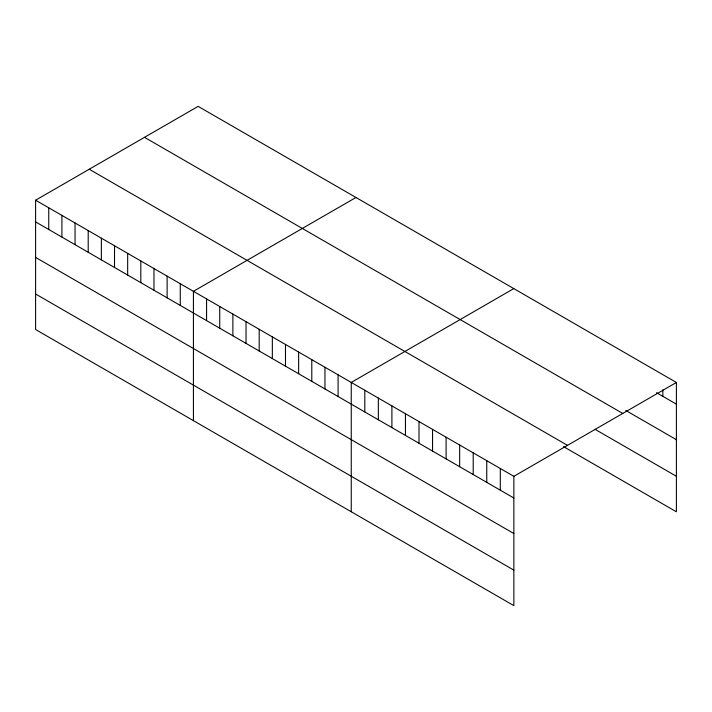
<?xml version="1.0" encoding="UTF-8"?>
<svg xmlns="http://www.w3.org/2000/svg" width="712" height="712" viewBox="0 0 712 712"><rect width="100%" height="100%" fill="white"/><g stroke="black" fill="none" stroke-linecap="round" stroke-linejoin="round"><path stroke-width="1.07" d="M35.6 200.206L513.859 476.319L513.859 605.636L35.6 329.522L35.6 200.206L198.141 106.364L676.4 382.478L676.4 511.794L563.477 446.602M355.964 197.482L193.424 291.324L193.424 420.641M513.797 288.6L351.247 382.442L351.247 511.759M513.859 476.319L676.4 382.478M656.526 392.695L676.4 404.167M625.812 410.477L676.4 439.687M144.5 137.327L622.76 413.45M595.098 429.336L676.4 476.275M89.24 169.234L567.5 445.356M35.6 221.895L513.859 498.008M35.6 257.406L513.859 533.528M35.6 294.003L513.859 570.125M662.845 389.838L662.845 396.344M500.305 468.496L500.305 490.185M486.759 460.673L486.759 482.362M473.204 452.85L473.204 474.539M459.658 445.027L459.658 466.716M446.104 437.204L446.104 458.893M432.549 429.38L432.549 451.07M419.003 421.557L419.003 443.247M405.448 413.734L405.448 435.424M391.903 405.911L391.903 427.601M378.348 398.088L378.348 419.777M364.802 390.265L364.802 411.954M338.093 374.85L338.093 396.54M324.948 367.258L324.948 388.939M311.794 359.658L311.794 381.347M298.639 352.066L298.639 373.755M285.485 344.475L285.485 366.164M272.34 336.883L272.34 358.572M259.186 329.291L259.186 350.98M246.032 321.699L246.032 343.38M232.877 314.099L232.877 335.788M219.732 306.507L219.732 328.196M206.578 298.915L206.578 320.605M180.27 283.732L180.27 305.421M167.124 276.14L167.124 297.821M153.97 268.54L153.97 290.229M140.816 260.948L140.816 282.637M127.662 253.356L127.662 275.046M114.516 245.765L114.516 267.454M101.362 238.173L101.362 259.853M88.208 230.572L88.208 252.262M75.054 222.981L75.054 244.67M61.908 215.389L61.908 237.078M48.754 207.797L48.754 229.487"/></g></svg>
